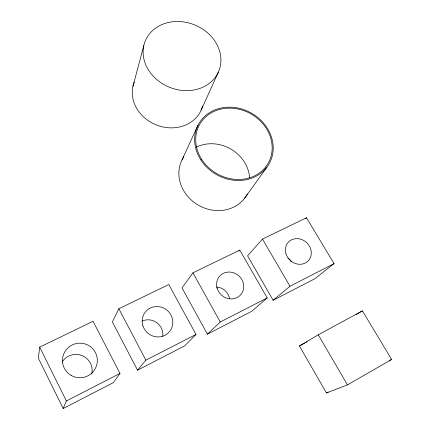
<?xml version="1.0" encoding="UTF-8"?>
<svg xmlns="http://www.w3.org/2000/svg" width="430" height="430" viewBox="0 0 430 430"><rect width="100%" height="100%" fill="white"/><g stroke="black" fill="none" stroke-linecap="round" stroke-linejoin="round"><path stroke-width="0.64" d="M39.694 347.144L38.356 358.195L63.188 408.5L113.278 382.678L119.975 373.45L93.047 321.269L39.694 347.144L66.37 400.954L63.188 408.5M132.945 86.365L143.814 45.542M201.084 110.317L218.392 72.03A39.732 33.621 22.3 0 0 175.789 21.532A39.732 33.621 22.3 0 0 151.854 74.632A39.732 33.621 22.3 0 0 218.392 72.03M181.949 160.003L197.902 125.409M118.847 308.756L112.386 321.973L137.541 370.171L184.583 345.919L196.005 334.449L168.78 284.542L118.847 308.756L145.883 360.163L137.541 370.171M244.6 198.246L266.783 167.334M192.957 272.819L182.003 287.912L207.394 334.164L251.657 311.341L267.218 297.915L239.795 250.104L192.957 272.819L220.257 322.005L207.394 334.164M238.94 251.115L239.795 250.104M262.488 239.096L247.583 255.823L273.141 300.269L314.862 278.758L334.062 263.622L306.504 217.752L262.488 239.096L289.965 286.246L273.141 300.269M305.574 218.703L306.504 217.752M299.42 345.967L318.27 334.814L362.425 310.847L391.644 359.491L347.44 384.866L326.451 392.977L299.42 345.967L304.714 343.092M356.121 314.54L362.425 310.847M326.451 392.977L328.192 391.977M305.891 342.452L307.068 341.812M66.37 400.954L119.975 373.45M145.883 360.163L196.005 334.449M220.257 322.005L267.218 297.915M289.965 286.246L334.062 263.622M389.188 360.496L391.644 359.491M318.27 334.814L347.44 384.866M62.092 362.022A16.308 16.184 -23.8 0 1 91.757 374.062M142.287 321.017A14.555 14.082 40.9 0 1 156.928 322.747A14.555 14.082 40.9 0 1 162.787 336.346M288.036 258.043A12.793 11.508 43.3 0 1 291.422 261.725M216.354 287.046A13.158 12.266 42.9 0 1 229.507 298.705M247.331 193.946A36.84 32.847 29.7 0 1 198.036 204.986A36.84 32.847 29.7 0 1 183.873 156.676M196.3 147.141A35.851 31.96 29.7 0 1 249.642 177.767M202.6 106.043A36.265 31.395 21.9 0 1 157.896 125.533A36.265 31.395 21.9 0 1 134.321 82.017M71.504 375.637A17.442 17.291 -5.8 0 0 97.336 360.066A17.442 17.291 -5.8 0 0 70.859 345.688A17.442 17.291 -5.8 0 0 71.504 375.637M142.781 325.392A15.566 14.953 39.2 0 0 168.549 332.696A15.566 14.953 39.2 0 0 161.169 307.133A15.566 14.953 39.2 0 0 142.781 325.392M285.869 253.447A13.626 12.115 42.6 0 0 307.6 261.456A13.626 12.115 42.6 0 0 301.581 239.499A13.626 12.115 42.6 0 0 285.869 253.447M217.155 288.293A14.04 12.97 41.9 0 0 240.026 295.469A14.04 12.97 41.9 0 0 233.313 272.674A14.04 12.97 41.9 0 0 217.155 288.293M200.864 159.965A40.468 35.362 29.5 0 0 268.836 164.292A40.468 35.362 29.5 0 0 232.066 107.253A40.468 35.362 29.5 0 0 200.864 159.965M201.761 159.482A39.377 34.411 29.5 0 0 267.906 163.728A39.377 34.411 29.5 0 0 232.146 108.209A39.377 34.411 29.5 0 0 201.761 159.482"/></g></svg>
